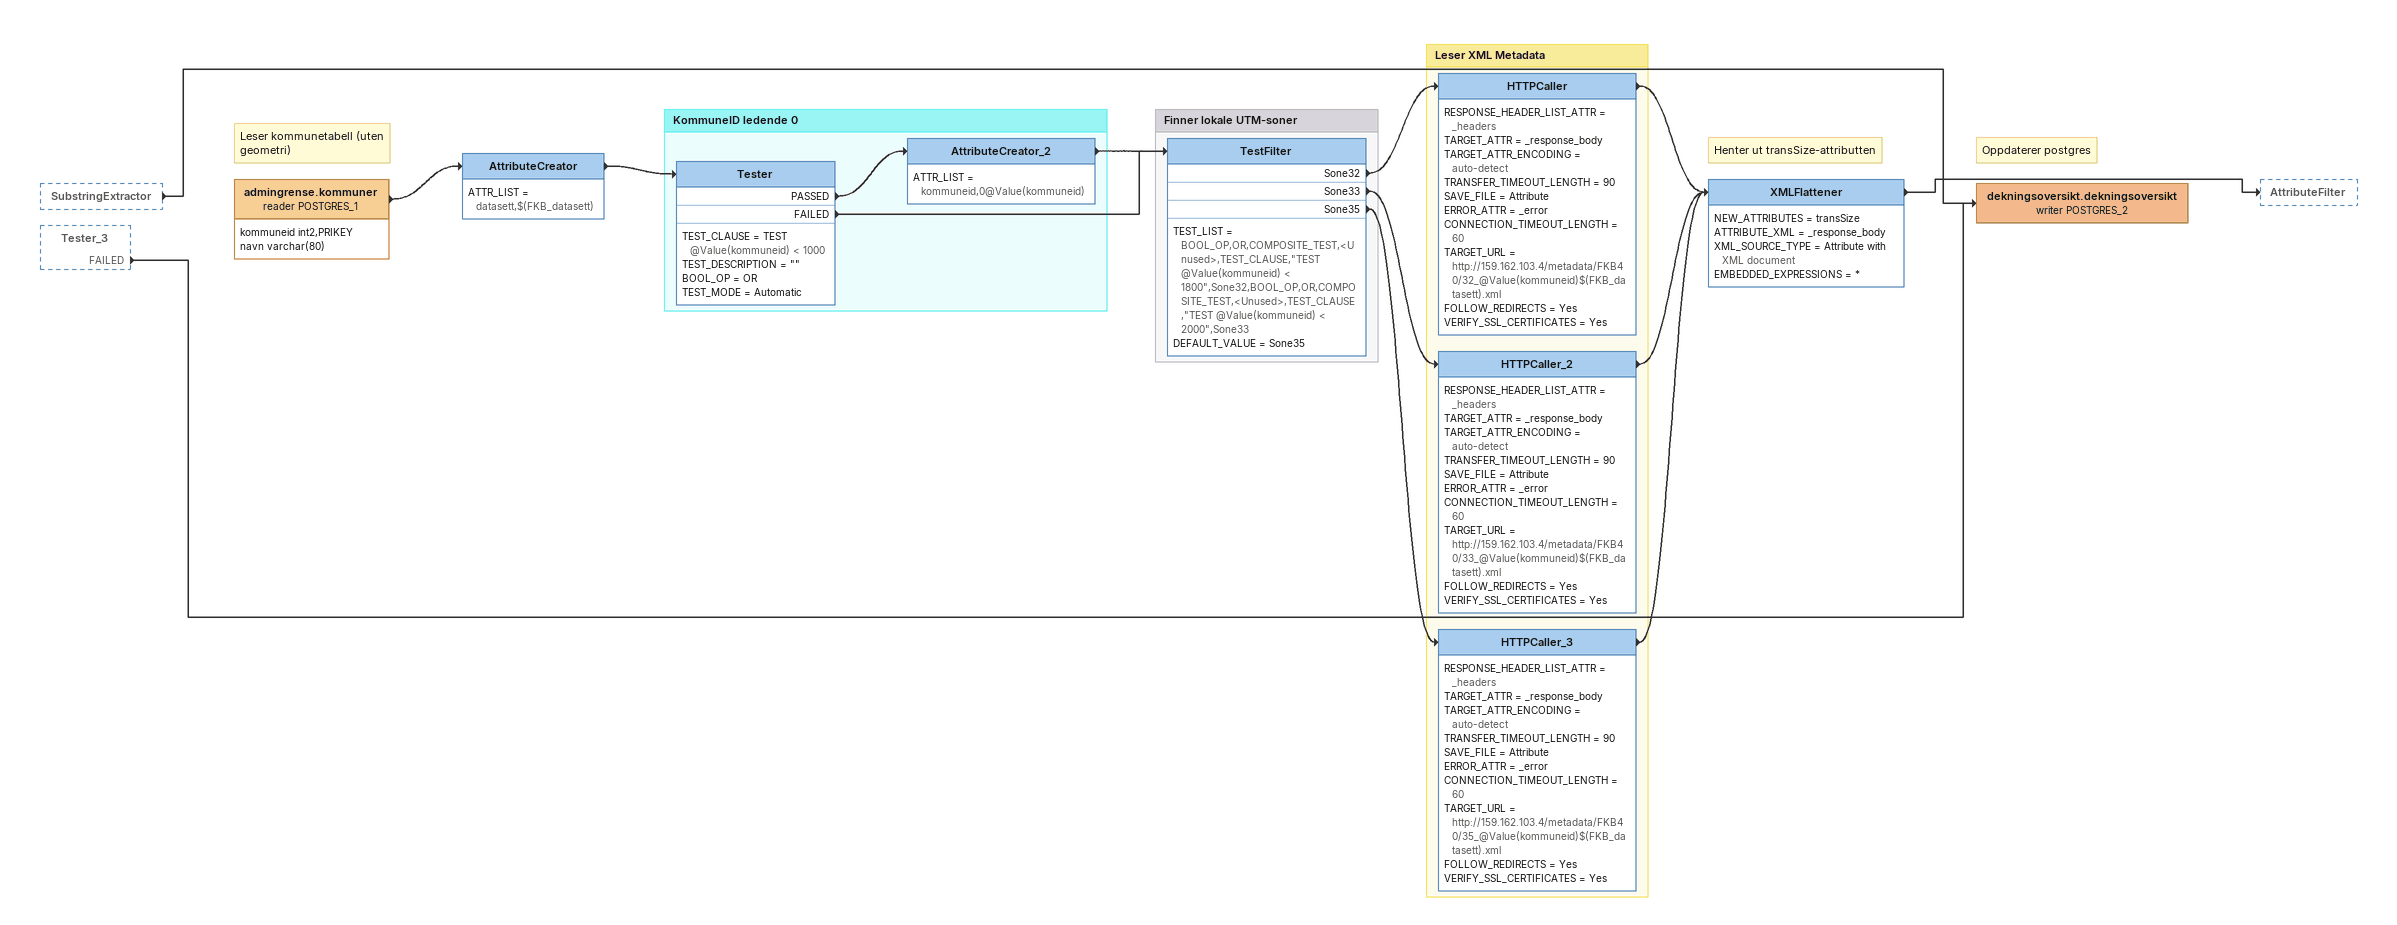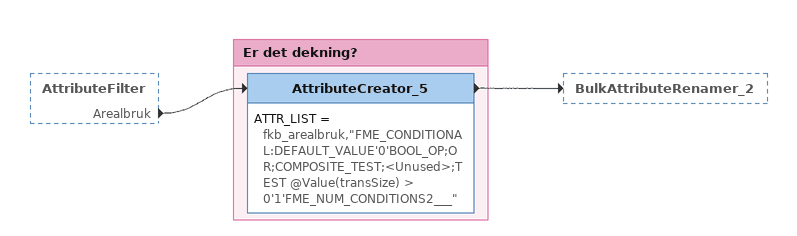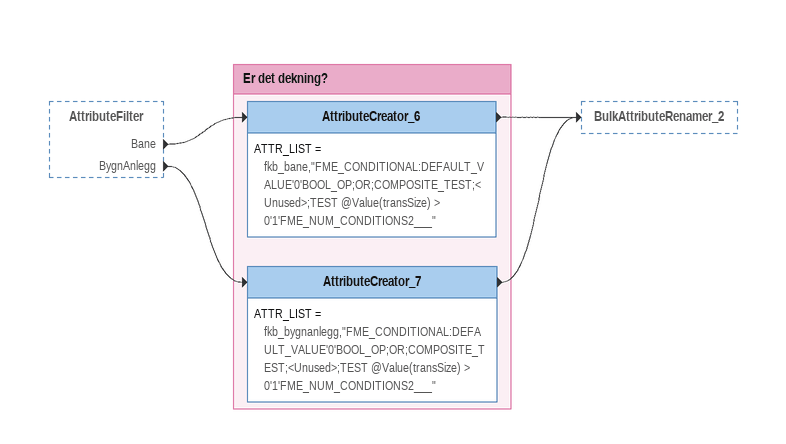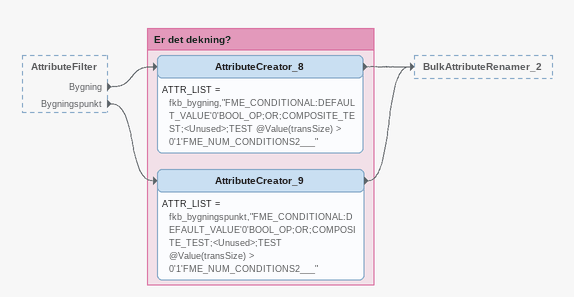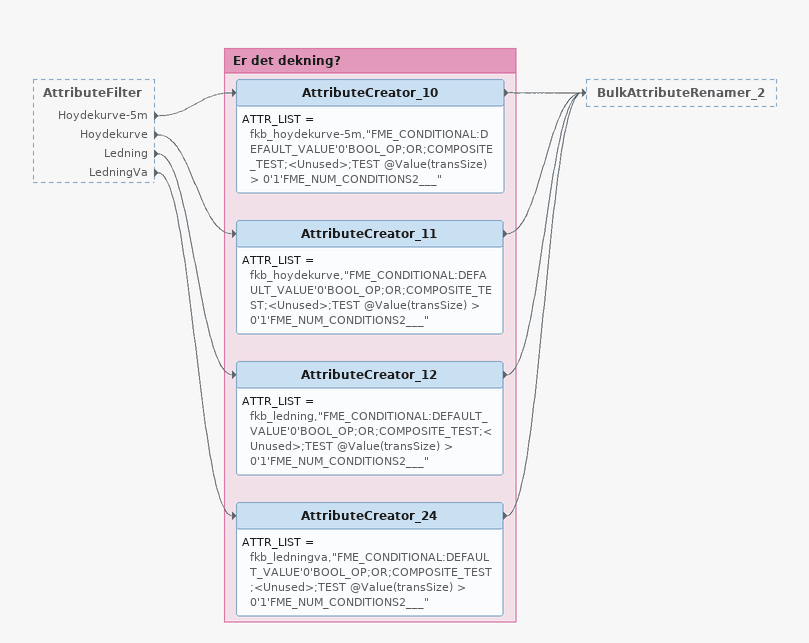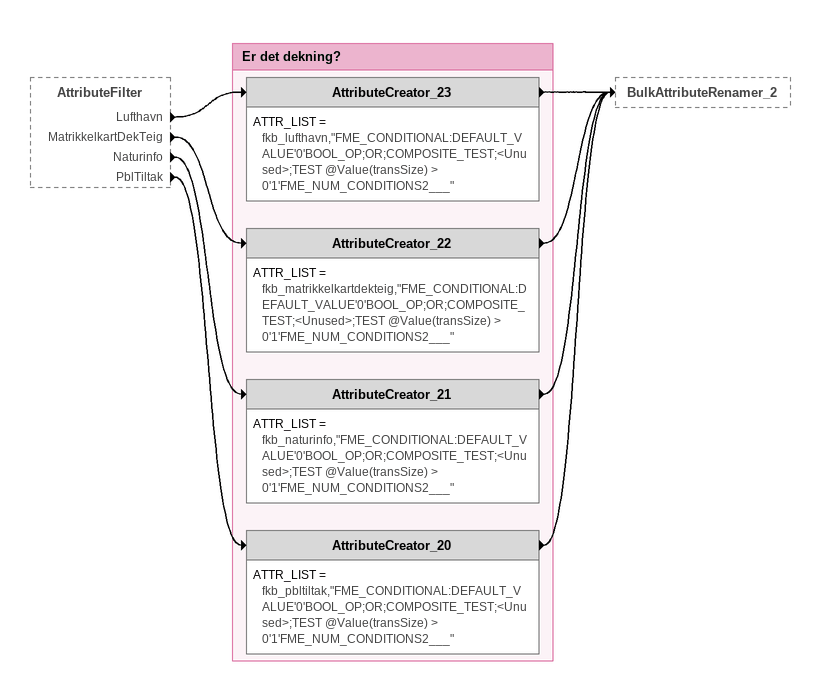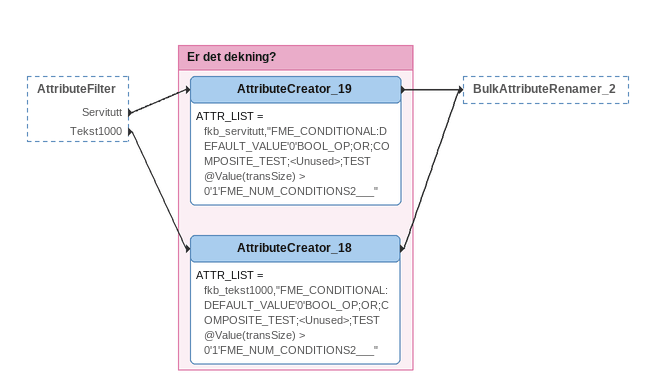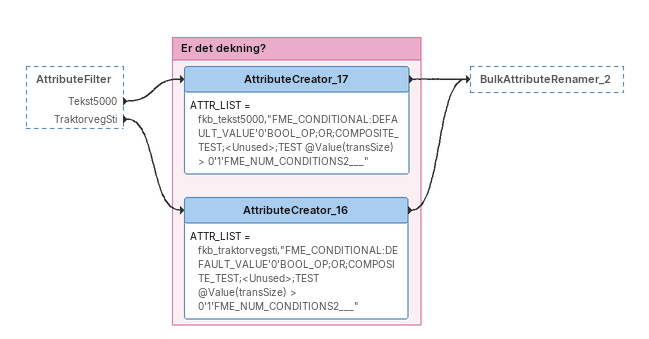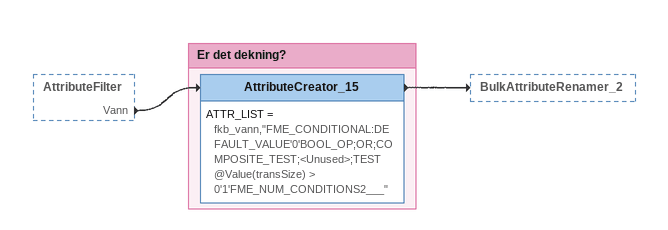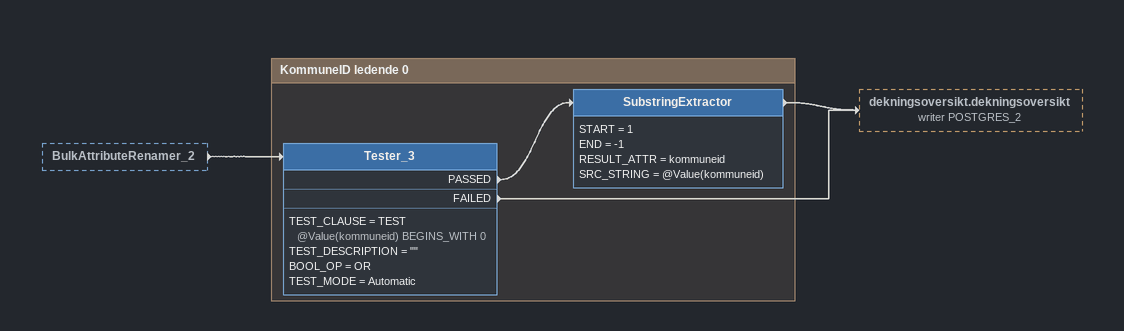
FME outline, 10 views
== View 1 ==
SubstringExtractor [outside]
    -> dekningsoversikt.dekningsoversikt (writer POSTGRES_2)
Tester_3 [outside]
    FAILED -> dekningsoversikt.dekningsoversikt (writer POSTGRES_2)
Note: Leser kommunetabell (uten geometri)
admingrense.kommuner (reader POSTGRES_1)
    attributes: kommuneid int2,PRIKEY, navn varchar(80)
    -> AttributeCreator
AttributeCreator
    ATTR_LIST = datasett,$(FKB_datasett)
    -> Tester
Note: Henter ut transSize-attributten
XMLFlattener
    NEW_ATTRIBUTES = transSize
    ATTRIBUTE_XML = _response_body
    XML_SOURCE_TYPE = Attribute with XML document
    EMBEDDED_EXPRESSIONS = *
    -> AttributeFilter
Note: Oppdaterer postgres
dekningsoversikt.dekningsoversikt (writer POSTGRES_2)

Bookmark: KommuneID ledende 0
Tester
    TEST_CLAUSE = TEST @Value(kommuneid) < 1000
    TEST_DESCRIPTION = ""
    BOOL_OP = OR
    TEST_MODE = Automatic
    PASSED -> AttributeCreator_2
    FAILED -> TestFilter
AttributeCreator_2
    ATTR_LIST = kommuneid,0@Value(kommuneid)
    -> TestFilter

Bookmark: Finner lokale UTM-soner
TestFilter
    TEST_LIST = BOOL_OP,OR,COMPOSITE_TEST,<Unused>,TEST_CLAUSE,"TEST @Value(kommuneid) < 1800",Sone32,BOOL_OP,OR,COMPOSITE_TEST,<Unused>,TEST_CLAUSE,"TEST @Value(kommuneid) < 2000",Sone33
    DEFAULT_VALUE = Sone35
    Sone32 -> HTTPCaller
    Sone33 -> HTTPCaller_2
    Sone35 -> HTTPCaller_3

Bookmark: Leser XML Metadata
HTTPCaller
    RESPONSE_HEADER_LIST_ATTR = _headers
    TARGET_ATTR = _response_body
    TARGET_ATTR_ENCODING = auto-detect
    TRANSFER_TIMEOUT_LENGTH = 90
    SAVE_FILE = Attribute
    ERROR_ATTR = _error
    CONNECTION_TIMEOUT_LENGTH = 60
    TARGET_URL = http://159.162.103.4/metadata/FKB40/32_@Value(kommuneid)$(FKB_datasett).xml
    FOLLOW_REDIRECTS = Yes
    VERIFY_SSL_CERTIFICATES = Yes
    -> XMLFlattener
HTTPCaller_2
    RESPONSE_HEADER_LIST_ATTR = _headers
    TARGET_ATTR = _response_body
    TARGET_ATTR_ENCODING = auto-detect
    TRANSFER_TIMEOUT_LENGTH = 90
    SAVE_FILE = Attribute
    ERROR_ATTR = _error
    CONNECTION_TIMEOUT_LENGTH = 60
    TARGET_URL = http://159.162.103.4/metadata/FKB40/33_@Value(kommuneid)$(FKB_datasett).xml
    FOLLOW_REDIRECTS = Yes
    VERIFY_SSL_CERTIFICATES = Yes
    -> XMLFlattener
HTTPCaller_3
    RESPONSE_HEADER_LIST_ATTR = _headers
    TARGET_ATTR = _response_body
    TARGET_ATTR_ENCODING = auto-detect
    TRANSFER_TIMEOUT_LENGTH = 90
    SAVE_FILE = Attribute
    ERROR_ATTR = _error
    CONNECTION_TIMEOUT_LENGTH = 60
    TARGET_URL = http://159.162.103.4/metadata/FKB40/35_@Value(kommuneid)$(FKB_datasett).xml
    FOLLOW_REDIRECTS = Yes
    VERIFY_SSL_CERTIFICATES = Yes
    -> XMLFlattener

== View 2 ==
AttributeFilter [outside]
    Arealbruk -> AttributeCreator_5

Bookmark: Er det dekning?
AttributeCreator_5
    ATTR_LIST = fkb_arealbruk,"FME_CONDITIONAL:DEFAULT_VALUE'0'BOOL_OP;OR;COMPOSITE_TEST;<Unused>;TEST @Value(transSize) > 0'1'FME_NUM_CONDITIONS2___"
    -> BulkAttributeRenamer_2

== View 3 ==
AttributeFilter [outside]
    Bane -> AttributeCreator_6
    BygnAnlegg -> AttributeCreator_7

Bookmark: Er det dekning?
AttributeCreator_6
    ATTR_LIST = fkb_bane,"FME_CONDITIONAL:DEFAULT_VALUE'0'BOOL_OP;OR;COMPOSITE_TEST;<Unused>;TEST @Value(transSize) > 0'1'FME_NUM_CONDITIONS2___"
    -> BulkAttributeRenamer_2
AttributeCreator_7
    ATTR_LIST = fkb_bygnanlegg,"FME_CONDITIONAL:DEFAULT_VALUE'0'BOOL_OP;OR;COMPOSITE_TEST;<Unused>;TEST @Value(transSize) > 0'1'FME_NUM_CONDITIONS2___"
    -> BulkAttributeRenamer_2

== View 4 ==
AttributeFilter [outside]
    Bygning -> AttributeCreator_8
    Bygningspunkt -> AttributeCreator_9

Bookmark: Er det dekning?
AttributeCreator_8
    ATTR_LIST = fkb_bygning,"FME_CONDITIONAL:DEFAULT_VALUE'0'BOOL_OP;OR;COMPOSITE_TEST;<Unused>;TEST @Value(transSize) > 0'1'FME_NUM_CONDITIONS2___"
    -> BulkAttributeRenamer_2
AttributeCreator_9
    ATTR_LIST = fkb_bygningspunkt,"FME_CONDITIONAL:DEFAULT_VALUE'0'BOOL_OP;OR;COMPOSITE_TEST;<Unused>;TEST @Value(transSize) > 0'1'FME_NUM_CONDITIONS2___"
    -> BulkAttributeRenamer_2

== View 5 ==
AttributeFilter [outside]
    Hoydekurve-5m -> AttributeCreator_10
    Hoydekurve -> AttributeCreator_11
    Ledning -> AttributeCreator_12
    LedningVa -> AttributeCreator_24

Bookmark: Er det dekning?
AttributeCreator_10
    ATTR_LIST = fkb_hoydekurve-5m,"FME_CONDITIONAL:DEFAULT_VALUE'0'BOOL_OP;OR;COMPOSITE_TEST;<Unused>;TEST @Value(transSize) > 0'1'FME_NUM_CONDITIONS2___"
    -> BulkAttributeRenamer_2
AttributeCreator_11
    ATTR_LIST = fkb_hoydekurve,"FME_CONDITIONAL:DEFAULT_VALUE'0'BOOL_OP;OR;COMPOSITE_TEST;<Unused>;TEST @Value(transSize) > 0'1'FME_NUM_CONDITIONS2___"
    -> BulkAttributeRenamer_2
AttributeCreator_12
    ATTR_LIST = fkb_ledning,"FME_CONDITIONAL:DEFAULT_VALUE'0'BOOL_OP;OR;COMPOSITE_TEST;<Unused>;TEST @Value(transSize) > 0'1'FME_NUM_CONDITIONS2___"
    -> BulkAttributeRenamer_2
AttributeCreator_24
    ATTR_LIST = fkb_ledningva,"FME_CONDITIONAL:DEFAULT_VALUE'0'BOOL_OP;OR;COMPOSITE_TEST;<Unused>;TEST @Value(transSize) > 0'1'FME_NUM_CONDITIONS2___"
    -> BulkAttributeRenamer_2

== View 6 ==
AttributeFilter [outside]
    Lufthavn -> AttributeCreator_23
    MatrikkelkartDekTeig -> AttributeCreator_22
    Naturinfo -> AttributeCreator_21
    PblTiltak -> AttributeCreator_20

Bookmark: Er det dekning?
AttributeCreator_23
    ATTR_LIST = fkb_lufthavn,"FME_CONDITIONAL:DEFAULT_VALUE'0'BOOL_OP;OR;COMPOSITE_TEST;<Unused>;TEST @Value(transSize) > 0'1'FME_NUM_CONDITIONS2___"
    -> BulkAttributeRenamer_2
AttributeCreator_22
    ATTR_LIST = fkb_matrikkelkartdekteig,"FME_CONDITIONAL:DEFAULT_VALUE'0'BOOL_OP;OR;COMPOSITE_TEST;<Unused>;TEST @Value(transSize) > 0'1'FME_NUM_CONDITIONS2___"
    -> BulkAttributeRenamer_2
AttributeCreator_21
    ATTR_LIST = fkb_naturinfo,"FME_CONDITIONAL:DEFAULT_VALUE'0'BOOL_OP;OR;COMPOSITE_TEST;<Unused>;TEST @Value(transSize) > 0'1'FME_NUM_CONDITIONS2___"
    -> BulkAttributeRenamer_2
AttributeCreator_20
    ATTR_LIST = fkb_pbltiltak,"FME_CONDITIONAL:DEFAULT_VALUE'0'BOOL_OP;OR;COMPOSITE_TEST;<Unused>;TEST @Value(transSize) > 0'1'FME_NUM_CONDITIONS2___"
    -> BulkAttributeRenamer_2

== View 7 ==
AttributeFilter [outside]
    Servitutt -> AttributeCreator_19
    Tekst1000 -> AttributeCreator_18

Bookmark: Er det dekning?
AttributeCreator_19
    ATTR_LIST = fkb_servitutt,"FME_CONDITIONAL:DEFAULT_VALUE'0'BOOL_OP;OR;COMPOSITE_TEST;<Unused>;TEST @Value(transSize) > 0'1'FME_NUM_CONDITIONS2___"
    -> BulkAttributeRenamer_2
AttributeCreator_18
    ATTR_LIST = fkb_tekst1000,"FME_CONDITIONAL:DEFAULT_VALUE'0'BOOL_OP;OR;COMPOSITE_TEST;<Unused>;TEST @Value(transSize) > 0'1'FME_NUM_CONDITIONS2___"
    -> BulkAttributeRenamer_2

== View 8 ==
AttributeFilter [outside]
    Tekst5000 -> AttributeCreator_17
    TraktorvegSti -> AttributeCreator_16

Bookmark: Er det dekning?
AttributeCreator_17
    ATTR_LIST = fkb_tekst5000,"FME_CONDITIONAL:DEFAULT_VALUE'0'BOOL_OP;OR;COMPOSITE_TEST;<Unused>;TEST @Value(transSize) > 0'1'FME_NUM_CONDITIONS2___"
    -> BulkAttributeRenamer_2
AttributeCreator_16
    ATTR_LIST = fkb_traktorvegsti,"FME_CONDITIONAL:DEFAULT_VALUE'0'BOOL_OP;OR;COMPOSITE_TEST;<Unused>;TEST @Value(transSize) > 0'1'FME_NUM_CONDITIONS2___"
    -> BulkAttributeRenamer_2

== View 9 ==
AttributeFilter [outside]
    Vann -> AttributeCreator_15

Bookmark: Er det dekning?
AttributeCreator_15
    ATTR_LIST = fkb_vann,"FME_CONDITIONAL:DEFAULT_VALUE'0'BOOL_OP;OR;COMPOSITE_TEST;<Unused>;TEST @Value(transSize) > 0'1'FME_NUM_CONDITIONS2___"
    -> BulkAttributeRenamer_2

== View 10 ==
BulkAttributeRenamer_2 [outside]
    -> Tester_3

Bookmark: KommuneID ledende 0
Tester_3
    TEST_CLAUSE = TEST @Value(kommuneid) BEGINS_WITH 0
    TEST_DESCRIPTION = ""
    BOOL_OP = OR
    TEST_MODE = Automatic
    PASSED -> SubstringExtractor
    FAILED -> dekningsoversikt.dekningsoversikt (writer POSTGRES_2)
SubstringExtractor
    START = 1
    END = -1
    RESULT_ATTR = kommuneid
    SRC_STRING = @Value(kommuneid)
    -> dekningsoversikt.dekningsoversikt (writer POSTGRES_2)
